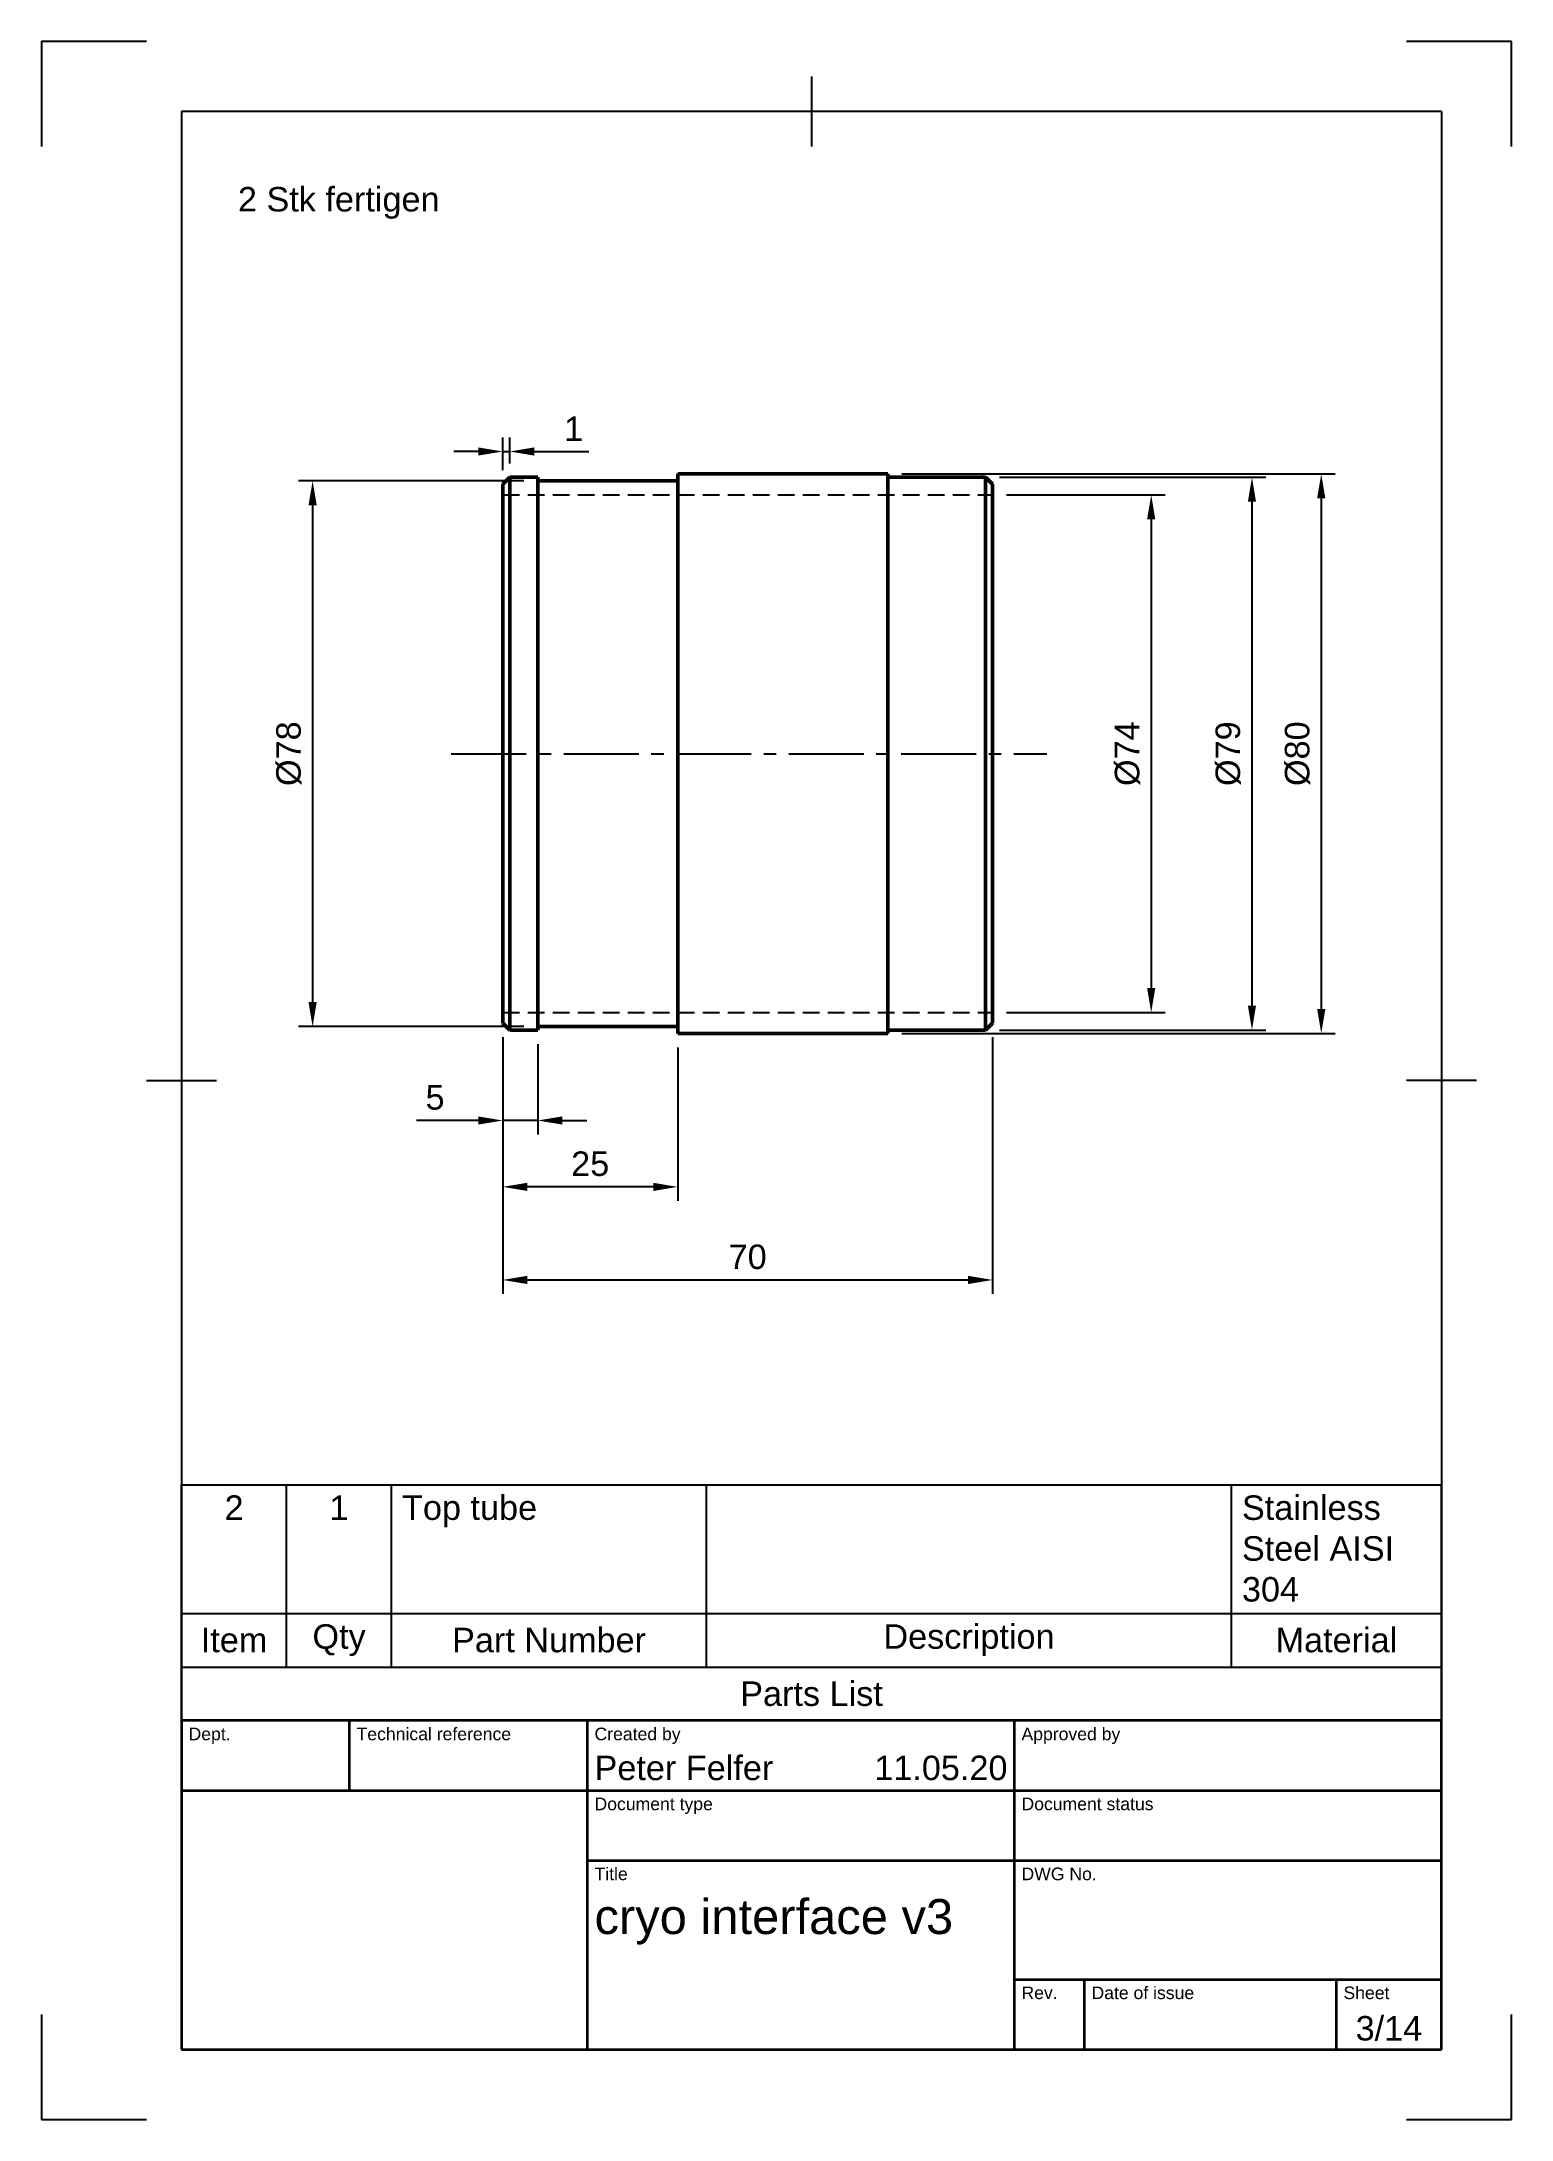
# Model space of a CAD drawing. Header units: millimetres. Extents: x 0 to 210, y 0 to 297.
import ezdxf
from ezdxf.enums import TextEntityAlignment as Align

# ---------------------------------------------------------------- set-up
doc = ezdxf.new("R2010")
doc.units = ezdxf.units.MM
doc.header["$LTSCALE"] = 0.75
doc.linetypes.add('CENTER2', pattern=[28.575, 19.05, -3.175, 3.175, -3.175])
doc.linetypes.add('HIDDEN2', pattern=[4.7625, 3.175, -1.5875])
for name, color, linetype, lineweight in [('Border', 7, 'Continuous', 25), ('FD_Dimensions', 7, 'Continuous', 25), ('Hidden', 7, 'HIDDEN2', 25), ('Notes', 7, 'Continuous', 25), ('Parts Lists', 7, 'Continuous', 25), ('Smart Centers', 7, 'CENTER2', 25), ('TitleBlock', 7, 'Continuous', 35), ('Visible', 7, 'Continuous', 50)]:
    doc.layers.add(name, color=color, linetype=linetype, lineweight=lineweight)
doc.styles.add('FusionTitle', font='')
doc.styles.get("Standard").update_dxf_attribs({"font": 'arial.ttf'})
doc.styles.get('FusionTitle').set_extended_font_data('Arial Unicode MS')
doc.dimstyles.new('Dim-ISO-25', dxfattribs={"dimtxt": 3.5, "dimasz": 3.5, "dimexe": 2, "dimexo": 2, "dimgap": 1.5, "dimtad": 1, "dimzin": 12, "dimdsep": 46, "dimtxsty": 'Standard', "dimcen": 0, "dimazin": 3, "dimtp": 0.1, "dimtm": 0.1, "dimtfac": 0.714, "dimtmove": 0, "dimatfit": 3, "dimfxl": 1, "dimtzin": 12, "dimarcsym": 0})

# ---------------------------------------------------------------- blocks, each defined once
blk = doc.blocks.new('ISO_TITLEBLOCK')
at = {"layer": 'TitleBlock'}
for p, q in [((0, 47), (-180, 47)), ((-180, 47), (-180, 0)), ((-156, 37), (-156, 47)), ((-122, 0), (-122, 47)), ((-61, 0), (-61, 47)), ((0, 0), (0, 47)), ((-180, 37), (0, 37)), ((-122, 27), (0, 27)), ((-61, 10), (0, 10)), ((-51, 0), (-51, 10)), ((-15, 0), (-15, 10)), ((-180, 0), (0, 0))]:
    blk.add_line(p, q, dxfattribs=at)
at = {"layer": 'TitleBlock', "style": 'FusionTitle'}
for s, p in [('Dept.', (-179, 46)), ('Technical reference', (-155, 46)), ('Created by', (-121, 46)), ('Approved by', (-60, 46)), ('Document type', (-121, 36)), ('Document status', (-60, 36)), ('Title', (-121, 26)), ('DWG No.', (-60, 26)), ('Rev.', (-60, 9)), ('Date of issue', (-50, 9)), ('Sheet', (-14, 9))]:
    blk.add_text(s, height=1.8, dxfattribs=at).set_placement(p, align=Align.TOP_LEFT)
for tag, p, height in [('DEPT', (-179, 38.5), 3.5), ('TECHNICAL_REFERENCE', (-155, 38.5), 3.5), ('CREATED_BY', (-121, 38.5), 3.5), ('APPROVED_BY', (-60, 38.5), 3.5), ('DOCUMENT_TYPE', (-121, 28.5), 3.5), ('DOCUMENT_STATUS', (-60, 28.5), 3.5), ('TITLE_1', (-121, 16.5), 5), ('TITLE_2', (-121, 9), 5), ('TITLE_3', (-121, 1.5), 5), ('DATE_OF_ISSUE', (-50, 1.5), 3.5)]:
    blk.add_attdef(tag, p, '', height=height, dxfattribs=at)
for tag, p in [('CREATED_DATE', (-62, 38.5)), ('APPROVED_DATE', (-1, 38.5))]:
    blk.add_attdef(tag, text='', height=3.5, dxfattribs=at).set_placement(p, align=Align.RIGHT)
for tag, height, p in [('DRAWING_NUMBER', 5, (-30.5, 16.6)), ('REV', 3.5, (-56, 3.1)), ('SHEET', 3.5, (-7.5, 3.1))]:
    blk.add_attdef(tag, text='', height=height, dxfattribs=at).set_placement(p, align=Align.MIDDLE)
blk = doc.blocks.new('ISO_A4(P)_SHEET')
at = {"layer": 'Border'}
for p, q in [((15, 297), (0, 297)), ((0, 297), (0, 282)), ((210, 297), (195, 297)), ((210, 282), (210, 297)), ((110, 292), (110, 282)), ((200, 287), (20, 287)), ((20, 287), (20, 10)), ((200, 287), (200, 10)), ((15, 148.5), (25, 148.5)), ((205, 148.5), (195, 148.5)), ((0, 15), (0, 0)), ((210, 0), (210, 15)), ((20, 10), (200, 10)), ((0, 0), (15, 0)), ((195, 0), (210, 0))]:
    blk.add_line(p, q, dxfattribs=at)
blk = doc.blocks.new('*D14')
at = {"layer": 'Defpoints', "color": 0, "transparency": 16777216}
for p in [(65.883271, 156.713522), (135.883271, 156.713522), (135.883271, 119.991725)]:
    blk.add_point(p, dxfattribs=at)
at = {"layer": 'FD_Dimensions', "lineweight": -2, "transparency": 16777216}
for p, q in [((65.883271, 154.713522), (65.883271, 117.991725)), ((135.883271, 154.713522), (135.883271, 117.991725)), ((69.383271, 119.991725), (132.383271, 119.991725))]:
    blk.add_line(p, q, dxfattribs=at)
at = {"layer": 'FD_Dimensions', "transparency": 16777216}
for points in [[(69.383271, 120.575058), (69.383271, 119.408392), (65.883271, 119.991725)], [(132.383271, 120.575058), (132.383271, 119.408392), (135.883271, 119.991725)]]:
    blk.add_solid(points, dxfattribs=at)
at = {"layer": 'FD_Dimensions', "color": 0, "transparency": 16777216, "insert": (100.883271, 123.27873), "char_height": 3.5, "attachment_point": 5}
blk.add_mtext('70', dxfattribs=at)
blk = doc.blocks.new('*D15')
at = {"layer": 'Defpoints', "color": 0, "transparency": 16777216}
for p in [(134.883271, 234.713522), (134.883271, 155.713522), (172.928133, 155.713522)]:
    blk.add_point(p, dxfattribs=at)
at = {"layer": 'FD_Dimensions', "color": 0, "lineweight": -2, "transparency": 16777216}
for p, q in [((136.883271, 234.713522), (174.928133, 234.713522)), ((172.928133, 231.213522), (172.928133, 159.213522)), ((136.883271, 155.713522), (174.928133, 155.713522))]:
    blk.add_line(p, q, dxfattribs=at)
at = {"layer": 'FD_Dimensions', "color": 0, "transparency": 16777216}
for points in [[(172.344799, 231.213522), (173.511466, 231.213522), (172.928133, 234.713522)], [(172.344799, 159.213522), (173.511466, 159.213522), (172.928133, 155.713522)]]:
    blk.add_solid(points, dxfattribs=at)
at = {"layer": 'FD_Dimensions', "color": 0, "transparency": 16777216, "insert": (169.543242, 195.213522), "char_height": 3.5, "attachment_point": 5, "rotation": 90}
blk.add_mtext('%%C79', dxfattribs=at)
blk = doc.blocks.new('*D16')
at = {"layer": 'Defpoints', "color": 0, "transparency": 16777216}
for p in [(65.883271, 156.713522), (90.883271, 155.213522), (65.883271, 133.296395)]:
    blk.add_point(p, dxfattribs=at)
at = {"layer": 'FD_Dimensions', "lineweight": -2, "transparency": 16777216}
for p, q in [((65.883271, 154.713522), (65.883271, 131.296395)), ((90.883271, 153.213522), (90.883271, 131.296395)), ((87.383271, 133.296395), (69.383271, 133.296395))]:
    blk.add_line(p, q, dxfattribs=at)
at = {"layer": 'FD_Dimensions', "transparency": 16777216}
for points in [[(69.383271, 133.879729), (69.383271, 132.713062), (65.883271, 133.296395)], [(87.383271, 133.879729), (87.383271, 132.713062), (90.883271, 133.296395)]]:
    blk.add_solid(points, dxfattribs=at)
at = {"layer": 'FD_Dimensions', "color": 0, "transparency": 16777216, "insert": (78.383271, 136.583401), "char_height": 3.5, "attachment_point": 5}
blk.add_mtext('25', dxfattribs=at)
blk = doc.blocks.new('*D17')
at = {"layer": 'Defpoints', "color": 0, "transparency": 16777216}
for p in [(65.883271, 156.713522), (70.883271, 155.713522), (65.883271, 142.785479)]:
    blk.add_point(p, dxfattribs=at)
at = {"layer": 'FD_Dimensions', "lineweight": -2, "transparency": 16777216}
for p, q in [((65.883271, 154.713522), (65.883271, 140.785479)), ((70.883271, 153.713522), (70.883271, 140.785479)), ((62.383271, 142.785479), (53.562671, 142.785479)), ((70.883271, 142.785479), (65.883271, 142.785479)), ((74.383271, 142.785479), (77.883271, 142.785479))]:
    blk.add_line(p, q, dxfattribs=at)
at = {"layer": 'FD_Dimensions', "transparency": 16777216}
for points in [[(62.383271, 143.368812), (62.383271, 142.202145), (65.883271, 142.785479)], [(74.383271, 143.368812), (74.383271, 142.202145), (70.883271, 142.785479)]]:
    blk.add_solid(points, dxfattribs=at)
at = {"layer": 'FD_Dimensions', "color": 0, "transparency": 16777216, "insert": (56.222971, 146.065322), "char_height": 3.5, "attachment_point": 5}
blk.add_mtext('5', dxfattribs=at)
blk = doc.blocks.new('*D18')
at = {"layer": 'Defpoints', "color": 0, "transparency": 16777216}
for p in [(66.883271, 238.407474), (66.883271, 234.713522), (65.883271, 233.713522)]:
    blk.add_point(p, dxfattribs=at)
at = {"layer": 'FD_Dimensions', "color": 0, "lineweight": -2, "transparency": 16777216}
for p, q in [((62.383271, 238.407474), (58.883271, 238.407474)), ((65.883271, 235.713522), (65.883271, 240.407474)), ((65.883271, 238.407474), (66.883271, 238.407474)), ((66.883271, 236.713522), (66.883271, 240.407474)), ((70.383271, 238.407474), (78.172494, 238.407474))]:
    blk.add_line(p, q, dxfattribs=at)
at = {"layer": 'FD_Dimensions', "color": 0, "transparency": 16777216}
for points in [[(62.383271, 238.990807), (62.383271, 237.824141), (65.883271, 238.407474)], [(70.383271, 238.990807), (70.383271, 237.824141), (66.883271, 238.407474)]]:
    blk.add_solid(points, dxfattribs=at)
at = {"layer": 'FD_Dimensions', "color": 0, "transparency": 16777216, "insert": (76.027883, 241.664636), "char_height": 3.5, "attachment_point": 5}
blk.add_mtext('1', dxfattribs=at)
blk = doc.blocks.new('*D19')
at = {"layer": 'Defpoints', "color": 0, "transparency": 16777216}
for p in [(70.883271, 234.213522), (38.723596, 156.213522), (70.883271, 156.213522)]:
    blk.add_point(p, dxfattribs=at)
at = {"layer": 'FD_Dimensions', "color": 0, "lineweight": -2, "transparency": 16777216}
for p, q in [((68.883271, 234.213522), (36.723596, 234.213522)), ((38.723596, 230.713522), (38.723596, 159.713522)), ((68.883271, 156.213522), (36.723596, 156.213522))]:
    blk.add_line(p, q, dxfattribs=at)
at = {"layer": 'FD_Dimensions', "color": 0, "transparency": 16777216}
for points in [[(38.140263, 230.713522), (39.306929, 230.713522), (38.723596, 234.213522)], [(38.140263, 159.713522), (39.306929, 159.713522), (38.723596, 156.213522)]]:
    blk.add_solid(points, dxfattribs=at)
at = {"layer": 'FD_Dimensions', "color": 0, "transparency": 16777216, "insert": (35.338705, 195.213522), "char_height": 3.5, "attachment_point": 5, "rotation": 90}
blk.add_mtext('%%C78', dxfattribs=at)
blk = doc.blocks.new('*D20')
at = {"layer": 'Defpoints', "color": 0, "transparency": 16777216}
for p in [(120.883271, 235.213522), (120.883271, 155.213522), (182.827628, 155.213522)]:
    blk.add_point(p, dxfattribs=at)
at = {"layer": 'FD_Dimensions', "color": 0, "lineweight": -2, "transparency": 16777216}
for p, q in [((122.883271, 235.213522), (184.827628, 235.213522)), ((182.827628, 231.713522), (182.827628, 158.713522)), ((122.883271, 155.213522), (184.827628, 155.213522))]:
    blk.add_line(p, q, dxfattribs=at)
at = {"layer": 'FD_Dimensions', "color": 0, "transparency": 16777216}
for points in [[(182.244294, 231.713522), (183.410961, 231.713522), (182.827628, 235.213522)], [(182.244294, 158.713522), (183.410961, 158.713522), (182.827628, 155.213522)]]:
    blk.add_solid(points, dxfattribs=at)
at = {"layer": 'FD_Dimensions', "color": 0, "transparency": 16777216, "insert": (179.442737, 195.213522), "char_height": 3.5, "attachment_point": 5, "rotation": 90}
blk.add_mtext('%%C80', dxfattribs=at)
blk = doc.blocks.new('*U11')
at = {"layer": 'Smart Centers', "color": 0, "ltscale": 0.75, "transparency": 16777216}
blk.add_line((-47.360686, 0), (37.727193, 0), dxfattribs=at)
blk = doc.blocks.new('*T12')
at = {"layer": 'Parts Lists', "color": 0, "linetype": 'ByBlock', "lineweight": -2, "transparency": 16777216}
for p, q in [((0, 33.695771), (180, 33.695771)), ((0, 0), (0, 33.695771)), ((15, 7.666667), (15, 33.695771)), ((30, 7.666667), (30, 33.695771)), ((75, 7.666667), (75, 33.695771)), ((150, 7.666667), (150, 33.695771)), ((180, 0), (180, 33.695771)), ((0, 15.333333), (180, 15.333333)), ((0, 7.666667), (180, 7.666667)), ((0, 0), (180, 0))]:
    blk.add_line(p, q, dxfattribs=at)
at = {"layer": 'Parts Lists', "color": 0, "transparency": 16777216, "char_height": 3.5}
for s, insert, width, attachment_point in [('2', (7.5, 32.195771), 12, 2), ('1', (22.5, 32.195771), 12, 2), ('Top tube', (31.5, 32.195771), 42, 1), ('Stainless Steel AISI 304', (151.5, 32.195771), 27, 1), ('Item', (7.5, 11.5), 12, 5), ('Qty', (22.5, 11.5), 12, 5), ('Part Number', (52.5, 11.5), 42, 5), ('Description', (112.5, 11.5), 72, 5), ('Material', (165, 11.5), 27, 5), ('Parts List', (90, 3.833333), 177, 5)]:
    blk.add_mtext(s, dxfattribs=dict(at, insert=insert, width=width, attachment_point=attachment_point))
blk = doc.blocks.new('*D21')
at = {"layer": 'Defpoints', "color": 0, "transparency": 16777216}
for p in [(135.883271, 232.213522), (135.883271, 158.213522), (158.532607, 158.213522)]:
    blk.add_point(p, dxfattribs=at)
at = {"layer": 'FD_Dimensions', "lineweight": -2, "transparency": 16777216}
for p, q in [((137.883271, 232.213522), (160.532607, 232.213522)), ((158.532607, 228.713522), (158.532607, 161.713522)), ((137.883271, 158.213522), (160.532607, 158.213522))]:
    blk.add_line(p, q, dxfattribs=at)
at = {"layer": 'FD_Dimensions', "transparency": 16777216}
for points in [[(157.949274, 228.713522), (159.11594, 228.713522), (158.532607, 232.213522)], [(157.949274, 161.713522), (159.11594, 161.713522), (158.532607, 158.213522)]]:
    blk.add_solid(points, dxfattribs=at)
at = {"layer": 'FD_Dimensions', "color": 0, "transparency": 16777216, "insert": (155.147716, 195.213522), "char_height": 3.5, "attachment_point": 5, "rotation": 90}
blk.add_mtext('%%C74', dxfattribs=at)

msp = doc.modelspace()

# ---------------------------------------------------------------- linework, layer by layer
at = {"layer": 'Hidden'}
for p, q in [((65.883271, 232.213522), (135.883271, 232.213522)), ((65.883271, 158.213522), (135.883271, 158.213522))]:
    msp.add_line(p, q, dxfattribs=at)
at = {"layer": 'Visible'}
for p, q in [((65.883271, 233.713522), (66.883271, 234.713522)), ((66.883271, 234.713522), (66.883271, 155.713522)), ((66.883271, 234.713522), (70.883271, 234.713522)), ((70.883271, 155.713522), (70.883271, 234.713522)), ((90.883271, 155.213522), (90.883271, 235.213522)), ((90.883271, 235.213522), (120.883271, 235.213522)), ((120.883271, 155.213522), (120.883271, 235.213522)), ((120.883271, 234.713522), (134.883271, 234.713522)), ((134.883271, 155.713522), (134.883271, 234.713522)), ((135.883271, 233.713522), (134.883271, 234.713522)), ((65.883271, 156.713522), (65.883271, 233.713522)), ((70.883271, 234.213522), (90.883271, 234.213522)), ((135.883271, 233.713522), (135.883271, 156.713522)), ((65.883271, 156.713522), (66.883271, 155.713522)), ((66.883271, 155.713522), (70.883271, 155.713522)), ((70.883271, 156.213522), (90.883271, 156.213522)), ((90.883271, 155.213522), (120.883271, 155.213522)), ((120.883271, 155.713522), (134.883271, 155.713522)), ((135.883271, 156.713522), (134.883271, 155.713522))]:
    msp.add_line(p, q, dxfattribs=at)

# ---------------------------------------------------------------- block references
msp.add_blockref('*T12', (20, 57))
at = {"layer": 'Border'}
msp.add_blockref('ISO_A4(P)_SHEET', (0, 0), dxfattribs=at)
at = {"layer": 'Smart Centers', "ltscale": 0.75}
msp.add_blockref('*U11', (105.883271, 195.213522), dxfattribs=at)
at = {"layer": 'TitleBlock'}
msp.add_blockref('ISO_TITLEBLOCK', (200, 10), dxfattribs=at).add_auto_attribs({'CREATED_DATE': '11.05.20', 'SHEET': '3/14', 'TITLE_1': 'cryo interface v3', 'CREATED_BY': 'Peter Felfer'})

# ---------------------------------------------------------------- texts
at = {"layer": 'Notes', "insert": (28.054461, 276.21086), "char_height": 3.5, "attachment_point": 1}
msp.add_mtext_dynamic_manual_height_columns('2 Stk fertigen', width=48.004399, gutter_width=17.5, heights=[0], dxfattribs=at)

# ---------------------------------------------------------------- dimensions: what is measured, and where the dimension line sits
at = {"layer": 'FD_Dimensions'}
dim = msp.add_linear_dim(base=(66.883271, 238.407474), p1=(65.883271, 233.713522), p2=(66.883271, 234.713522), angle=180, dimstyle='Dim-ISO-25', override={"dimlfac": 1}, dxfattribs=at)
dim.commit()
dim.dimension.update_dxf_attribs({"geometry": '*D18', "text_midpoint": (76.027883, 238.407474), "dimtype": 160})
for base, p1, p2, override, picture, middle in [((182.827628, 155.213522), (120.883271, 235.213522), (120.883271, 155.213522), {"dimlfac": 1}, '*D20', (179.442737, 195.213522)), ((172.928133, 155.713522), (134.883271, 234.713522), (134.883271, 155.713522), {"dimlfac": 1}, '*D15', (169.543242, 195.213522)), ((38.723596, 156.213522), (70.883271, 234.213522), (70.883271, 156.213522), {"dimlfac": 1}, '*D19', (35.338705, 195.213522)), ((158.532607, 158.213522), (135.883271, 232.213522), (135.883271, 158.213522), {"dimlfac": 1, "dimclrd": 256, "dimclre": 256}, '*D21', (155.147716, 195.213522))]:
    dim = msp.add_linear_dim(base=base, p1=p1, p2=p2, angle=90, text='%%C<>', dimstyle='Dim-ISO-25', override=override, dxfattribs=at)
    dim.commit()
    dim.dimension.update_dxf_attribs({"geometry": picture, "text_midpoint": middle})
for base, p1, p2, picture, middle in [((65.883271, 142.785479), (70.883271, 155.713522), (65.883271, 156.713522), '*D17', (56.222971, 146.065322)), ((135.883271, 119.991725), (65.883271, 156.713522), (135.883271, 156.713522), '*D14', (100.883271, 123.27873)), ((65.883271, 133.296395), (90.883271, 155.213522), (65.883271, 156.713522), '*D16', (78.383271, 136.583401))]:
    dim = msp.add_linear_dim(base=base, p1=p1, p2=p2, angle=180, dimstyle='Dim-ISO-25', override={"dimlfac": 1, "dimclrd": 256, "dimclre": 256}, dxfattribs=at)
    dim.commit()
    dim.dimension.update_dxf_attribs({"geometry": picture, "text_midpoint": middle})

doc.saveas('drawing.dxf')
